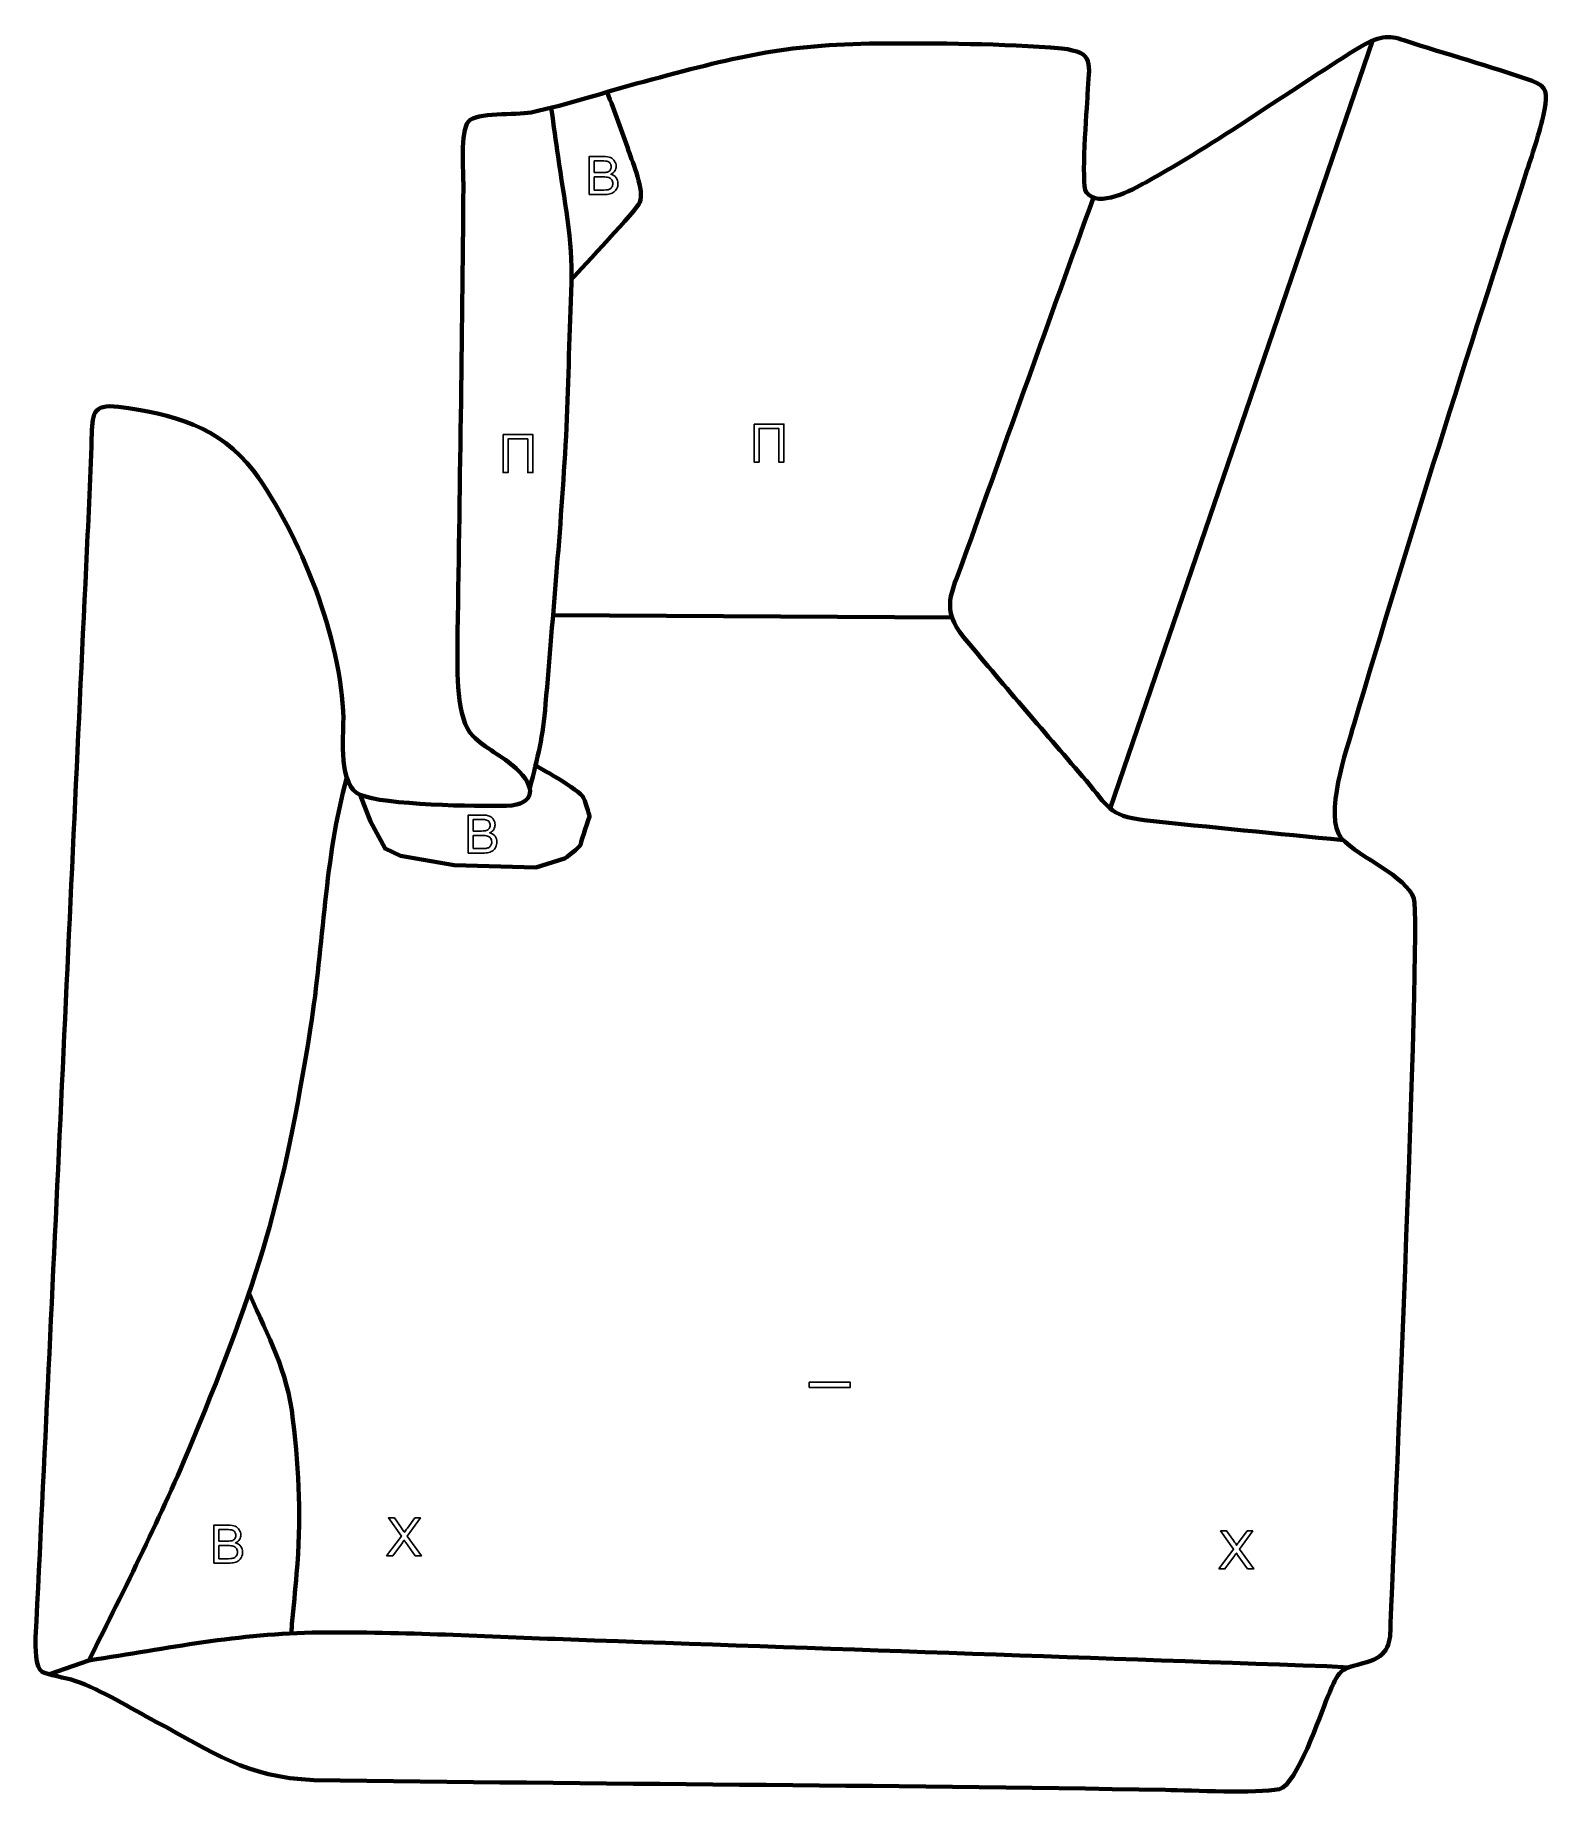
# Model space of a CAD drawing. Header units: millimetres. Extents: x 946 to 1670, y 3 to 845.
import ezdxf

# ---------------------------------------------------------------- set-up
doc = ezdxf.new("R2010")
doc.units = ezdxf.units.MM
doc.header["$MEASUREMENT"] = 0
doc.layers.add('layer 2', color=7, linetype='Continuous')
doc.layers.add('layer 3', color=7, linetype='Continuous')

msp = doc.modelspace()

# ---------------------------------------------------------------- linework, layer by layer
at = {"layer": 'layer 2', "color": 142, "lineweight": 158}
for points in [[(1460.9223, 474.8235), (1460.9223, 474.8235), (1586.7156, 842.4926), (1586.7156, 842.4926)], [(1385.0032, 566.1947), (1385.0032, 566.1947), (1193.9552, 567.2461), (1193.9552, 567.2461)]]:
    msp.add_open_spline(points, degree=3, dxfattribs=at)
for points, knots in [([(1203.552, 728.4583), (1208.0953, 733.4291), (1234.418, 761.4026), (1235.8357, 764.8345), (1235.8357, 764.8345), (1238.1261, 770.379), (1232.3986, 783.8455), (1230.4596, 789.3962), (1230.4596, 789.3962), (1227.1676, 798.8205), (1223.7281, 808.2382), (1220.2041, 817.58)], [0, 0, 0, 0, 0.25, 0.25, 0.25, 0.25, 0.5, 0.5, 0.5, 0.5, 1, 1, 1, 1]), ([(1183.1375, 484.4087), (1187.0229, 499.8436), (1189.4142, 508.7066), (1190.7293, 524.878), (1190.7293, 524.878), (1194.1654, 567.128), (1198.4261, 612.7003), (1200.7193, 657.0279), (1200.7193, 657.0279), (1201.7128, 680.0656), (1202.1106, 703.1521), (1203.04, 726.251), (1203.04, 726.251), (1203.8509, 746.4046), (1199.4406, 766.7221), (1196.665, 786.7262), (1196.665, 786.7262), (1195.6356, 794.145), (1194.6014, 801.563), (1193.5649, 808.9808), (1193.5649, 808.9808), (1193.5649, 808.9808), (1193.3575, 810.4643), (1193.3575, 810.4643)], [0, 0, 0, 0, 0.14285714, 0.14285714, 0.14285714, 0.14285714, 0.28571429, 0.28571429, 0.28571429, 0.28571429, 0.42857143, 0.42857143, 0.42857143, 0.42857143, 0.57142857, 0.57142857, 0.57142857, 0.57142857, 0.71428571, 0.71428571, 0.71428571, 0.71428571, 1, 1, 1, 1]), ([(1572.5748, 459.6151), (1540.8071, 462.9369), (1508.8785, 465.7108), (1477.1775, 469.3133), (1477.1775, 469.3133), (1460.1995, 471.2426), (1459.875, 475.9639), (1449.5618, 488.0025), (1449.5618, 488.0025), (1430.3136, 510.471), (1410.8206, 532.7162), (1391.9061, 555.4697), (1391.9061, 555.4697), (1391.9061, 555.4697), (1390.9469, 556.6249), (1390.9469, 556.6249), (1390.9469, 556.6249), (1379.5318, 570.3841), (1385.0777, 577.9388), (1390.4498, 593.0029), (1390.4498, 593.0029), (1411.1667, 651.0953), (1432.0445, 709.075), (1452.9115, 767.1106)], [0, 0, 0, 0, 0.14285714, 0.14285714, 0.14285714, 0.14285714, 0.28571429, 0.28571429, 0.28571429, 0.28571429, 0.42857143, 0.42857143, 0.42857143, 0.42857143, 0.57142857, 0.57142857, 0.57142857, 0.57142857, 0.71428571, 0.71428571, 0.71428571, 0.71428571, 1, 1, 1, 1]), ([(1095.5703, 489.6243), (1084.8749, 450.9005), (1084.5088, 409.7928), (1078.2324, 370.0315), (1078.2324, 370.0315), (1064.9959, 287.265), (1053.5064, 249.2091), (1021.8562, 172.7469), (1021.8562, 172.7469), (1006.6449, 135.9996), (989.8835, 102.8066), (972.105, 67.2497), (972.105, 67.2497), (972.105, 67.2497), (953.2173, 60.713), (953.2173, 60.713)], [0, 0, 0, 0, 0.2, 0.2, 0.2, 0.2, 0.4, 0.4, 0.4, 0.4, 0.6, 0.6, 0.6, 0.6, 1, 1, 1, 1]), ([(1101.9744, 481.3398), (1101.9744, 481.3398), (1106.9652, 468.6209), (1106.9652, 468.6209), (1106.9652, 468.6209), (1106.9652, 468.6209), (1113.8444, 455.6563), (1113.8444, 455.6563), (1113.8444, 455.6563), (1113.8444, 455.6563), (1121.2527, 452.2167), (1121.2527, 452.2167), (1121.2527, 452.2167), (1121.2527, 452.2167), (1146.9173, 447.7188), (1146.9173, 447.7188), (1146.9173, 447.7188), (1146.9173, 447.7188), (1186.0757, 446.6605), (1186.0757, 446.6605), (1186.0757, 446.6605), (1186.0757, 446.6605), (1199.834, 450.8938), (1199.834, 450.8938), (1199.834, 450.8938), (1199.834, 450.8938), (1207.2425, 456.1855), (1207.507, 457.773), (1207.507, 457.773), (1207.7715, 459.3605), (1211.7403, 471.0021), (1211.7403, 471.0021), (1211.7403, 471.0021), (1211.7403, 471.0021), (1210.5497, 476.0293), (1208.896, 479.9319), (1208.896, 479.9319), (1207.2423, 483.8345), (1185.866, 495.3326), (1185.866, 495.3326)], [0, 0, 0, 0, 0.09090909, 0.09090909, 0.09090909, 0.09090909, 0.18181818, 0.18181818, 0.18181818, 0.18181818, 0.27272727, 0.27272727, 0.27272727, 0.27272727, 0.36363636, 0.36363636, 0.36363636, 0.36363636, 0.45454545, 0.45454545, 0.45454545, 0.45454545, 0.54545455, 0.54545455, 0.54545455, 0.54545455, 0.63636364, 0.63636364, 0.63636364, 0.63636364, 0.72727273, 0.72727273, 0.72727273, 0.72727273, 0.81818182, 0.81818182, 0.81818182, 0.81818182, 1, 1, 1, 1]), ([(1048.7846, 242.9712), (1058.3601, 220.8835), (1066.8597, 207.0953), (1069.7877, 182.3987), (1069.7877, 182.3987), (1072.85, 156.569), (1073.7871, 134.6662), (1071.5557, 108.7051), (1071.5557, 108.7051), (1070.8675, 100.6976), (1070.0438, 92.7005), (1069.3295, 84.6942), (1069.3295, 84.6942), (1069.3295, 84.6942), (1069.1968, 83.188), (1069.1968, 83.188), (1069.1968, 83.188), (1069.1968, 83.188), (1069.0688, 81.6913), (1069.0688, 81.6913), (1069.0688, 81.6913), (1069.0688, 81.6913), (1068.9409, 80.1941), (1068.9409, 80.1941)], [0, 0, 0, 0, 0.14285714, 0.14285714, 0.14285714, 0.14285714, 0.28571429, 0.28571429, 0.28571429, 0.28571429, 0.42857143, 0.42857143, 0.42857143, 0.42857143, 0.57142857, 0.57142857, 0.57142857, 0.57142857, 0.71428571, 0.71428571, 0.71428571, 0.71428571, 1, 1, 1, 1]), ([(972.105, 67.2497), (1010.5566, 72.9838), (1043.2018, 80.236), (1082.6813, 80.5975), (1082.6813, 80.5975), (1122.7235, 80.9641), (1162.8126, 78.6538), (1202.8224, 77.2256), (1202.8224, 77.2256), (1323.4289, 73.0034), (1444.0343, 68.7406), (1564.6392, 64.4713), (1564.6392, 64.4713), (1564.6392, 64.4713), (1575.0269, 63.8678), (1575.0269, 63.8678)], [0, 0, 0, 0, 0.2, 0.2, 0.2, 0.2, 0.4, 0.4, 0.4, 0.4, 0.6, 0.6, 0.6, 0.6, 1, 1, 1, 1])]:
    msp.add_open_spline(points, degree=3, knots=knots, dxfattribs=at)
at = {"layer": 'layer 2', "color": 142}
for points, knots in [([(1211.6192, 768.5618), (1211.6192, 768.5618), (1211.6192, 786.7482), (1211.6192, 786.7482), (1211.6192, 786.7482), (1211.6192, 786.7482), (1218.4433, 786.7482), (1218.4433, 786.7482), (1218.4433, 786.7482), (1219.8319, 786.7482), (1220.9452, 786.5662), (1221.7877, 786.1979), (1221.7877, 786.1979), (1222.6259, 785.8296), (1223.282, 785.2623), (1223.7562, 784.4961), (1223.7562, 784.4961), (1224.2345, 783.7341), (1224.4716, 782.934), (1224.4716, 782.0958), (1224.4716, 782.0958), (1224.4716, 781.3211), (1224.2599, 780.5887), (1223.8408, 779.9029), (1223.8408, 779.9029), (1223.4217, 779.2171), (1222.7867, 778.6625), (1221.9358, 778.2392), (1221.9358, 778.2392), (1223.0365, 777.9175), (1223.8832, 777.3671), (1224.4716, 776.5882), (1224.4716, 776.5882), (1225.0643, 775.8135), (1225.3606, 774.8949), (1225.3606, 773.8365), (1225.3606, 773.8365), (1225.3606, 772.9814), (1225.1786, 772.1898), (1224.8187, 771.4574), (1224.8187, 771.4574), (1224.4589, 770.725), (1224.0144, 770.162), (1223.4852, 769.7641), (1223.4852, 769.7641), (1222.9561, 769.3704), (1222.2914, 769.0698), (1221.4956, 768.8666), (1221.4956, 768.8666), (1220.6955, 768.6634), (1219.7176, 768.5618), (1218.5576, 768.5618), (1218.5576, 768.5618), (1218.5576, 768.5618), (1211.6192, 768.5618), (1211.6192, 768.5618)], [0, 0, 0, 0, 0.06666667, 0.06666667, 0.06666667, 0.06666667, 0.13333333, 0.13333333, 0.13333333, 0.13333333, 0.2, 0.2, 0.2, 0.2, 0.26666667, 0.26666667, 0.26666667, 0.26666667, 0.33333333, 0.33333333, 0.33333333, 0.33333333, 0.4, 0.4, 0.4, 0.4, 0.46666667, 0.46666667, 0.46666667, 0.46666667, 0.53333333, 0.53333333, 0.53333333, 0.53333333, 0.6, 0.6, 0.6, 0.6, 0.66666667, 0.66666667, 0.66666667, 0.66666667, 0.73333333, 0.73333333, 0.73333333, 0.73333333, 0.8, 0.8, 0.8, 0.8, 0.86666667, 0.86666667, 0.86666667, 0.86666667, 1, 1, 1, 1]), ([(1214.0322, 779.1028), (1214.0322, 779.1028), (1217.965, 779.1028), (1217.965, 779.1028), (1217.965, 779.1028), (1219.0318, 779.1028), (1219.798, 779.1748), (1220.2594, 779.3145), (1220.2594, 779.3145), (1220.8733, 779.4965), (1221.3347, 779.8013), (1221.6437, 780.2246), (1221.6437, 780.2246), (1221.9528, 780.648), (1222.1094, 781.1771), (1222.1094, 781.8164), (1222.1094, 781.8164), (1222.1094, 782.4217), (1221.9655, 782.9551), (1221.6734, 783.4123), (1221.6734, 783.4123), (1221.3855, 783.8738), (1220.9706, 784.1913), (1220.433, 784.3606), (1220.433, 784.3606), (1219.8954, 784.5299), (1218.9725, 784.6146), (1217.6686, 784.6146), (1217.6686, 784.6146), (1217.6686, 784.6146), (1214.0322, 784.6146), (1214.0322, 784.6146), (1214.0322, 784.6146), (1214.0322, 784.6146), (1214.0322, 779.1028), (1214.0322, 779.1028)], [0, 0, 0, 0, 0.1, 0.1, 0.1, 0.1, 0.2, 0.2, 0.2, 0.2, 0.3, 0.3, 0.3, 0.3, 0.4, 0.4, 0.4, 0.4, 0.5, 0.5, 0.5, 0.5, 0.6, 0.6, 0.6, 0.6, 0.7, 0.7, 0.7, 0.7, 0.8, 0.8, 0.8, 0.8, 1, 1, 1, 1]), ([(1214.0322, 770.6954), (1214.0322, 770.6954), (1218.5619, 770.6954), (1218.5619, 770.6954), (1218.5619, 770.6954), (1219.3408, 770.6954), (1219.8869, 770.725), (1220.2044, 770.7843), (1220.2044, 770.7843), (1220.7547, 770.8817), (1221.2204, 771.0468), (1221.5929, 771.2796), (1221.5929, 771.2796), (1221.9655, 771.5124), (1222.2703, 771.8511), (1222.5116, 772.2956), (1222.5116, 772.2956), (1222.7529, 772.7401), (1222.8714, 773.2523), (1222.8714, 773.8323), (1222.8714, 773.8323), (1222.8714, 774.5139), (1222.6978, 775.1023), (1222.3465, 775.6061), (1222.3465, 775.6061), (1221.9993, 776.1098), (1221.5167, 776.4612), (1220.8987, 776.6644), (1220.8987, 776.6644), (1220.2848, 776.8676), (1219.3958, 776.9692), (1218.2401, 776.9692), (1218.2401, 776.9692), (1218.2401, 776.9692), (1214.0322, 776.9692), (1214.0322, 776.9692), (1214.0322, 776.9692), (1214.0322, 776.9692), (1214.0322, 770.6954), (1214.0322, 770.6954)], [0, 0, 0, 0, 0.09090909, 0.09090909, 0.09090909, 0.09090909, 0.18181818, 0.18181818, 0.18181818, 0.18181818, 0.27272727, 0.27272727, 0.27272727, 0.27272727, 0.36363636, 0.36363636, 0.36363636, 0.36363636, 0.45454545, 0.45454545, 0.45454545, 0.45454545, 0.54545455, 0.54545455, 0.54545455, 0.54545455, 0.63636364, 0.63636364, 0.63636364, 0.63636364, 0.72727273, 0.72727273, 0.72727273, 0.72727273, 0.81818182, 0.81818182, 0.81818182, 0.81818182, 1, 1, 1, 1]), ([(1290.4594, 658.7548), (1290.4594, 658.7548), (1304.7342, 658.7548), (1304.7342, 658.7548), (1304.7342, 658.7548), (1304.7342, 658.7548), (1304.7342, 640.5684), (1304.7342, 640.5684), (1304.7342, 640.5684), (1304.7342, 640.5684), (1302.3212, 640.5684), (1302.3212, 640.5684), (1302.3212, 640.5684), (1302.3212, 640.5684), (1302.3212, 656.6212), (1302.3212, 656.6212), (1302.3212, 656.6212), (1302.3212, 656.6212), (1292.8724, 656.6212), (1292.8724, 656.6212), (1292.8724, 656.6212), (1292.8724, 656.6212), (1292.8724, 640.5684), (1292.8724, 640.5684), (1292.8724, 640.5684), (1292.8724, 640.5684), (1290.4594, 640.5684), (1290.4594, 640.5684), (1290.4594, 640.5684), (1290.4594, 640.5684), (1290.4594, 658.7548), (1290.4594, 658.7548)], [0, 0, 0, 0, 0.11111111, 0.11111111, 0.11111111, 0.11111111, 0.22222222, 0.22222222, 0.22222222, 0.22222222, 0.33333333, 0.33333333, 0.33333333, 0.33333333, 0.44444444, 0.44444444, 0.44444444, 0.44444444, 0.55555556, 0.55555556, 0.55555556, 0.55555556, 0.66666667, 0.66666667, 0.66666667, 0.66666667, 0.77777778, 0.77777778, 0.77777778, 0.77777778, 1, 1, 1, 1]), ([(1170.3384, 653.728), (1170.3384, 653.728), (1184.6132, 653.728), (1184.6132, 653.728), (1184.6132, 653.728), (1184.6132, 653.728), (1184.6132, 635.5416), (1184.6132, 635.5416), (1184.6132, 635.5416), (1184.6132, 635.5416), (1182.2002, 635.5416), (1182.2002, 635.5416), (1182.2002, 635.5416), (1182.2002, 635.5416), (1182.2002, 651.5944), (1182.2002, 651.5944), (1182.2002, 651.5944), (1182.2002, 651.5944), (1172.7514, 651.5944), (1172.7514, 651.5944), (1172.7514, 651.5944), (1172.7514, 651.5944), (1172.7514, 635.5416), (1172.7514, 635.5416), (1172.7514, 635.5416), (1172.7514, 635.5416), (1170.3384, 635.5416), (1170.3384, 635.5416), (1170.3384, 635.5416), (1170.3384, 635.5416), (1170.3384, 653.728), (1170.3384, 653.728)], [0, 0, 0, 0, 0.11111111, 0.11111111, 0.11111111, 0.11111111, 0.22222222, 0.22222222, 0.22222222, 0.22222222, 0.33333333, 0.33333333, 0.33333333, 0.33333333, 0.44444444, 0.44444444, 0.44444444, 0.44444444, 0.55555556, 0.55555556, 0.55555556, 0.55555556, 0.66666667, 0.66666667, 0.66666667, 0.66666667, 0.77777778, 0.77777778, 0.77777778, 0.77777778, 1, 1, 1, 1]), ([(1153.6718, 453.5084), (1153.6718, 453.5084), (1153.6718, 471.6948), (1153.6718, 471.6948), (1153.6718, 471.6948), (1153.6718, 471.6948), (1160.4959, 471.6948), (1160.4959, 471.6948), (1160.4959, 471.6948), (1161.8845, 471.6948), (1162.9978, 471.5128), (1163.8403, 471.1445), (1163.8403, 471.1445), (1164.6785, 470.7762), (1165.3346, 470.2089), (1165.8088, 469.4427), (1165.8088, 469.4427), (1166.2871, 468.6807), (1166.5242, 467.8806), (1166.5242, 467.0424), (1166.5242, 467.0424), (1166.5242, 466.2677), (1166.3125, 465.5353), (1165.8934, 464.8495), (1165.8934, 464.8495), (1165.4743, 464.1637), (1164.8393, 463.6091), (1163.9884, 463.1858), (1163.9884, 463.1858), (1165.0891, 462.8641), (1165.9358, 462.3137), (1166.5242, 461.5348), (1166.5242, 461.5348), (1167.1169, 460.7601), (1167.4132, 459.8415), (1167.4132, 458.7831), (1167.4132, 458.7831), (1167.4132, 457.928), (1167.2312, 457.1364), (1166.8713, 456.404), (1166.8713, 456.404), (1166.5115, 455.6716), (1166.067, 455.1086), (1165.5378, 454.7107), (1165.5378, 454.7107), (1165.0087, 454.317), (1164.344, 454.0164), (1163.5482, 453.8132), (1163.5482, 453.8132), (1162.7481, 453.61), (1161.7702, 453.5084), (1160.6102, 453.5084), (1160.6102, 453.5084), (1160.6102, 453.5084), (1153.6718, 453.5084), (1153.6718, 453.5084)], [0, 0, 0, 0, 0.06666667, 0.06666667, 0.06666667, 0.06666667, 0.13333333, 0.13333333, 0.13333333, 0.13333333, 0.2, 0.2, 0.2, 0.2, 0.26666667, 0.26666667, 0.26666667, 0.26666667, 0.33333333, 0.33333333, 0.33333333, 0.33333333, 0.4, 0.4, 0.4, 0.4, 0.46666667, 0.46666667, 0.46666667, 0.46666667, 0.53333333, 0.53333333, 0.53333333, 0.53333333, 0.6, 0.6, 0.6, 0.6, 0.66666667, 0.66666667, 0.66666667, 0.66666667, 0.73333333, 0.73333333, 0.73333333, 0.73333333, 0.8, 0.8, 0.8, 0.8, 0.86666667, 0.86666667, 0.86666667, 0.86666667, 1, 1, 1, 1]), ([(1156.0848, 464.0494), (1156.0848, 464.0494), (1160.0176, 464.0494), (1160.0176, 464.0494), (1160.0176, 464.0494), (1161.0844, 464.0494), (1161.8506, 464.1214), (1162.312, 464.2611), (1162.312, 464.2611), (1162.9259, 464.4431), (1163.3873, 464.7479), (1163.6963, 465.1712), (1163.6963, 465.1712), (1164.0054, 465.5946), (1164.162, 466.1237), (1164.162, 466.763), (1164.162, 466.763), (1164.162, 467.3683), (1164.0181, 467.9017), (1163.726, 468.3589), (1163.726, 468.3589), (1163.4381, 468.8204), (1163.0232, 469.1379), (1162.4856, 469.3072), (1162.4856, 469.3072), (1161.948, 469.4765), (1161.0251, 469.5612), (1159.7212, 469.5612), (1159.7212, 469.5612), (1159.7212, 469.5612), (1156.0848, 469.5612), (1156.0848, 469.5612), (1156.0848, 469.5612), (1156.0848, 469.5612), (1156.0848, 464.0494), (1156.0848, 464.0494)], [0, 0, 0, 0, 0.1, 0.1, 0.1, 0.1, 0.2, 0.2, 0.2, 0.2, 0.3, 0.3, 0.3, 0.3, 0.4, 0.4, 0.4, 0.4, 0.5, 0.5, 0.5, 0.5, 0.6, 0.6, 0.6, 0.6, 0.7, 0.7, 0.7, 0.7, 0.8, 0.8, 0.8, 0.8, 1, 1, 1, 1]), ([(1156.0848, 455.642), (1156.0848, 455.642), (1160.6145, 455.642), (1160.6145, 455.642), (1160.6145, 455.642), (1161.3934, 455.642), (1161.9395, 455.6716), (1162.257, 455.7309), (1162.257, 455.7309), (1162.8073, 455.8283), (1163.273, 455.9934), (1163.6455, 456.2262), (1163.6455, 456.2262), (1164.0181, 456.459), (1164.3229, 456.7977), (1164.5642, 457.2422), (1164.5642, 457.2422), (1164.8055, 457.6867), (1164.924, 458.1989), (1164.924, 458.7789), (1164.924, 458.7789), (1164.924, 459.4605), (1164.7504, 460.0489), (1164.3991, 460.5527), (1164.3991, 460.5527), (1164.0519, 461.0564), (1163.5693, 461.4078), (1162.9513, 461.611), (1162.9513, 461.611), (1162.3374, 461.8142), (1161.4484, 461.9158), (1160.2927, 461.9158), (1160.2927, 461.9158), (1160.2927, 461.9158), (1156.0848, 461.9158), (1156.0848, 461.9158), (1156.0848, 461.9158), (1156.0848, 461.9158), (1156.0848, 455.642), (1156.0848, 455.642)], [0, 0, 0, 0, 0.09090909, 0.09090909, 0.09090909, 0.09090909, 0.18181818, 0.18181818, 0.18181818, 0.18181818, 0.27272727, 0.27272727, 0.27272727, 0.27272727, 0.36363636, 0.36363636, 0.36363636, 0.36363636, 0.45454545, 0.45454545, 0.45454545, 0.45454545, 0.54545455, 0.54545455, 0.54545455, 0.54545455, 0.63636364, 0.63636364, 0.63636364, 0.63636364, 0.72727273, 0.72727273, 0.72727273, 0.72727273, 0.81818182, 0.81818182, 0.81818182, 0.81818182, 1, 1, 1, 1]), ([(1316.9128, 197.8241), (1316.9128, 197.8241), (1316.9128, 200.3289), (1316.9128, 200.3289), (1316.9128, 200.3289), (1316.9128, 200.3289), (1336.492, 200.3289), (1336.492, 200.3289), (1336.492, 200.3289), (1336.492, 200.3289), (1336.492, 197.8241), (1336.492, 197.8241), (1336.492, 197.8241), (1336.492, 197.8241), (1316.9128, 197.8241), (1316.9128, 197.8241)], [0, 0, 0, 0, 0.2, 0.2, 0.2, 0.2, 0.4, 0.4, 0.4, 0.4, 0.6, 0.6, 0.6, 0.6, 1, 1, 1, 1]), ([(1114.6404, 117.2227), (1114.6404, 117.2227), (1121.6677, 126.6588), (1121.6677, 126.6588), (1121.6677, 126.6588), (1121.6677, 126.6588), (1115.4786, 135.4091), (1115.4786, 135.4091), (1115.4786, 135.4091), (1115.4786, 135.4091), (1118.3445, 135.4091), (1118.3445, 135.4091), (1118.3445, 135.4091), (1118.3445, 135.4091), (1121.6592, 130.7567), (1121.6592, 130.7567), (1121.6592, 130.7567), (1122.3493, 129.7915), (1122.8276, 129.0549), (1123.1028, 128.5426), (1123.1028, 128.5426), (1123.5134, 129.1776), (1123.996, 129.855), (1124.5506, 130.5704), (1124.5506, 130.5704), (1124.5506, 130.5704), (1128.1828, 135.4091), (1128.1828, 135.4091), (1128.1828, 135.4091), (1128.1828, 135.4091), (1130.8202, 135.4091), (1130.8202, 135.4091), (1130.8202, 135.4091), (1130.8202, 135.4091), (1124.504, 126.7646), (1124.504, 126.7646), (1124.504, 126.7646), (1124.504, 126.7646), (1131.3028, 117.2227), (1131.3028, 117.2227), (1131.3028, 117.2227), (1131.3028, 117.2227), (1128.3479, 117.2227), (1128.3479, 117.2227), (1128.3479, 117.2227), (1128.3479, 117.2227), (1123.759, 123.7082), (1123.759, 123.7082), (1123.759, 123.7082), (1123.4965, 124.0765), (1123.2467, 124.4448), (1123.0139, 124.8088), (1123.0139, 124.8088), (1122.6075, 124.1992), (1122.3196, 123.7717), (1122.1418, 123.5304), (1122.1418, 123.5304), (1122.1418, 123.5304), (1117.5317, 117.2227), (1117.5317, 117.2227), (1117.5317, 117.2227), (1117.5317, 117.2227), (1114.6404, 117.2227), (1114.6404, 117.2227)], [0, 0, 0, 0, 0.05882353, 0.05882353, 0.05882353, 0.05882353, 0.11764706, 0.11764706, 0.11764706, 0.11764706, 0.17647059, 0.17647059, 0.17647059, 0.17647059, 0.23529412, 0.23529412, 0.23529412, 0.23529412, 0.29411765, 0.29411765, 0.29411765, 0.29411765, 0.35294118, 0.35294118, 0.35294118, 0.35294118, 0.41176471, 0.41176471, 0.41176471, 0.41176471, 0.47058824, 0.47058824, 0.47058824, 0.47058824, 0.52941176, 0.52941176, 0.52941176, 0.52941176, 0.58823529, 0.58823529, 0.58823529, 0.58823529, 0.64705882, 0.64705882, 0.64705882, 0.64705882, 0.70588235, 0.70588235, 0.70588235, 0.70588235, 0.76470588, 0.76470588, 0.76470588, 0.76470588, 0.82352941, 0.82352941, 0.82352941, 0.82352941, 0.88235294, 0.88235294, 0.88235294, 0.88235294, 1, 1, 1, 1]), ([(1031.9634, 113.7831), (1031.9634, 113.7831), (1031.9634, 131.9695), (1031.9634, 131.9695), (1031.9634, 131.9695), (1031.9634, 131.9695), (1038.7875, 131.9695), (1038.7875, 131.9695), (1038.7875, 131.9695), (1040.1761, 131.9695), (1041.2894, 131.7875), (1042.1319, 131.4192), (1042.1319, 131.4192), (1042.9701, 131.0509), (1043.6262, 130.4836), (1044.1004, 129.7174), (1044.1004, 129.7174), (1044.5787, 128.9554), (1044.8158, 128.1553), (1044.8158, 127.3171), (1044.8158, 127.3171), (1044.8158, 126.5424), (1044.6041, 125.81), (1044.185, 125.1242), (1044.185, 125.1242), (1043.7659, 124.4384), (1043.1309, 123.8838), (1042.28, 123.4605), (1042.28, 123.4605), (1043.3807, 123.1388), (1044.2274, 122.5884), (1044.8158, 121.8095), (1044.8158, 121.8095), (1045.4085, 121.0348), (1045.7048, 120.1162), (1045.7048, 119.0578), (1045.7048, 119.0578), (1045.7048, 118.2027), (1045.5228, 117.4111), (1045.1629, 116.6787), (1045.1629, 116.6787), (1044.8031, 115.9463), (1044.3586, 115.3833), (1043.8294, 114.9854), (1043.8294, 114.9854), (1043.3003, 114.5917), (1042.6356, 114.2911), (1041.8398, 114.0879), (1041.8398, 114.0879), (1041.0397, 113.8847), (1040.0618, 113.7831), (1038.9018, 113.7831), (1038.9018, 113.7831), (1038.9018, 113.7831), (1031.9634, 113.7831), (1031.9634, 113.7831)], [0, 0, 0, 0, 0.06666667, 0.06666667, 0.06666667, 0.06666667, 0.13333333, 0.13333333, 0.13333333, 0.13333333, 0.2, 0.2, 0.2, 0.2, 0.26666667, 0.26666667, 0.26666667, 0.26666667, 0.33333333, 0.33333333, 0.33333333, 0.33333333, 0.4, 0.4, 0.4, 0.4, 0.46666667, 0.46666667, 0.46666667, 0.46666667, 0.53333333, 0.53333333, 0.53333333, 0.53333333, 0.6, 0.6, 0.6, 0.6, 0.66666667, 0.66666667, 0.66666667, 0.66666667, 0.73333333, 0.73333333, 0.73333333, 0.73333333, 0.8, 0.8, 0.8, 0.8, 0.86666667, 0.86666667, 0.86666667, 0.86666667, 1, 1, 1, 1]), ([(1034.3764, 124.3241), (1034.3764, 124.3241), (1038.3092, 124.3241), (1038.3092, 124.3241), (1038.3092, 124.3241), (1039.376, 124.3241), (1040.1422, 124.3961), (1040.6036, 124.5358), (1040.6036, 124.5358), (1041.2175, 124.7178), (1041.6789, 125.0226), (1041.9879, 125.4459), (1041.9879, 125.4459), (1042.297, 125.8693), (1042.4536, 126.3984), (1042.4536, 127.0377), (1042.4536, 127.0377), (1042.4536, 127.643), (1042.3097, 128.1764), (1042.0176, 128.6336), (1042.0176, 128.6336), (1041.7297, 129.0951), (1041.3148, 129.4126), (1040.7772, 129.5819), (1040.7772, 129.5819), (1040.2396, 129.7512), (1039.3167, 129.8359), (1038.0128, 129.8359), (1038.0128, 129.8359), (1038.0128, 129.8359), (1034.3764, 129.8359), (1034.3764, 129.8359), (1034.3764, 129.8359), (1034.3764, 129.8359), (1034.3764, 124.3241), (1034.3764, 124.3241)], [0, 0, 0, 0, 0.1, 0.1, 0.1, 0.1, 0.2, 0.2, 0.2, 0.2, 0.3, 0.3, 0.3, 0.3, 0.4, 0.4, 0.4, 0.4, 0.5, 0.5, 0.5, 0.5, 0.6, 0.6, 0.6, 0.6, 0.7, 0.7, 0.7, 0.7, 0.8, 0.8, 0.8, 0.8, 1, 1, 1, 1]), ([(1512.9709, 111.0053), (1512.9709, 111.0053), (1519.9982, 120.4414), (1519.9982, 120.4414), (1519.9982, 120.4414), (1519.9982, 120.4414), (1513.8091, 129.1917), (1513.8091, 129.1917), (1513.8091, 129.1917), (1513.8091, 129.1917), (1516.675, 129.1917), (1516.675, 129.1917), (1516.675, 129.1917), (1516.675, 129.1917), (1519.9897, 124.5393), (1519.9897, 124.5393), (1519.9897, 124.5393), (1520.6798, 123.5741), (1521.1581, 122.8375), (1521.4333, 122.3252), (1521.4333, 122.3252), (1521.8439, 122.9602), (1522.3265, 123.6376), (1522.8811, 124.353), (1522.8811, 124.353), (1522.8811, 124.353), (1526.5133, 129.1917), (1526.5133, 129.1917), (1526.5133, 129.1917), (1526.5133, 129.1917), (1529.1507, 129.1917), (1529.1507, 129.1917), (1529.1507, 129.1917), (1529.1507, 129.1917), (1522.8345, 120.5472), (1522.8345, 120.5472), (1522.8345, 120.5472), (1522.8345, 120.5472), (1529.6333, 111.0053), (1529.6333, 111.0053), (1529.6333, 111.0053), (1529.6333, 111.0053), (1526.6784, 111.0053), (1526.6784, 111.0053), (1526.6784, 111.0053), (1526.6784, 111.0053), (1522.0895, 117.4908), (1522.0895, 117.4908), (1522.0895, 117.4908), (1521.827, 117.8591), (1521.5772, 118.2274), (1521.3444, 118.5914), (1521.3444, 118.5914), (1520.938, 117.9818), (1520.6501, 117.5543), (1520.4723, 117.313), (1520.4723, 117.313), (1520.4723, 117.313), (1515.8622, 111.0053), (1515.8622, 111.0053), (1515.8622, 111.0053), (1515.8622, 111.0053), (1512.9709, 111.0053), (1512.9709, 111.0053)], [0, 0, 0, 0, 0.05882353, 0.05882353, 0.05882353, 0.05882353, 0.11764706, 0.11764706, 0.11764706, 0.11764706, 0.17647059, 0.17647059, 0.17647059, 0.17647059, 0.23529412, 0.23529412, 0.23529412, 0.23529412, 0.29411765, 0.29411765, 0.29411765, 0.29411765, 0.35294118, 0.35294118, 0.35294118, 0.35294118, 0.41176471, 0.41176471, 0.41176471, 0.41176471, 0.47058824, 0.47058824, 0.47058824, 0.47058824, 0.52941176, 0.52941176, 0.52941176, 0.52941176, 0.58823529, 0.58823529, 0.58823529, 0.58823529, 0.64705882, 0.64705882, 0.64705882, 0.64705882, 0.70588235, 0.70588235, 0.70588235, 0.70588235, 0.76470588, 0.76470588, 0.76470588, 0.76470588, 0.82352941, 0.82352941, 0.82352941, 0.82352941, 0.88235294, 0.88235294, 0.88235294, 0.88235294, 1, 1, 1, 1]), ([(1034.3764, 115.9167), (1034.3764, 115.9167), (1038.9061, 115.9167), (1038.9061, 115.9167), (1038.9061, 115.9167), (1039.685, 115.9167), (1040.2311, 115.9463), (1040.5486, 116.0056), (1040.5486, 116.0056), (1041.0989, 116.103), (1041.5646, 116.2681), (1041.9371, 116.5009), (1041.9371, 116.5009), (1042.3097, 116.7337), (1042.6145, 117.0724), (1042.8558, 117.5169), (1042.8558, 117.5169), (1043.0971, 117.9614), (1043.2156, 118.4736), (1043.2156, 119.0536), (1043.2156, 119.0536), (1043.2156, 119.7352), (1043.042, 120.3236), (1042.6907, 120.8274), (1042.6907, 120.8274), (1042.3435, 121.3311), (1041.8609, 121.6825), (1041.2429, 121.8857), (1041.2429, 121.8857), (1040.629, 122.0889), (1039.74, 122.1905), (1038.5843, 122.1905), (1038.5843, 122.1905), (1038.5843, 122.1905), (1034.3764, 122.1905), (1034.3764, 122.1905), (1034.3764, 122.1905), (1034.3764, 122.1905), (1034.3764, 115.9167), (1034.3764, 115.9167)], [0, 0, 0, 0, 0.09090909, 0.09090909, 0.09090909, 0.09090909, 0.18181818, 0.18181818, 0.18181818, 0.18181818, 0.27272727, 0.27272727, 0.27272727, 0.27272727, 0.36363636, 0.36363636, 0.36363636, 0.36363636, 0.45454545, 0.45454545, 0.45454545, 0.45454545, 0.54545455, 0.54545455, 0.54545455, 0.54545455, 0.63636364, 0.63636364, 0.63636364, 0.63636364, 0.72727273, 0.72727273, 0.72727273, 0.72727273, 0.81818182, 0.81818182, 0.81818182, 0.81818182, 1, 1, 1, 1])]:
    msp.add_open_spline(points, degree=3, knots=knots, dxfattribs=at)
at = {"layer": 'layer 3', "color": 242, "lineweight": 158}
msp.add_open_spline([(1004.2155, 37.9238), (1031.4851, 23.4214), (1047.4451, 11.23), (1079.7135, 10.0109), (1079.7135, 10.0109), (1215.5862, 8.0153), (1351.4639, 7.6583), (1487.3719, 5.3123), (1487.3719, 5.3123), (1500.5246, 5.0686), (1530.4955, 3.4207), (1541.9658, 5.7011), (1541.9658, 5.7011), (1550.4565, 8.1479), (1561.4104, 40.8985), (1564.9185, 49.6332), (1564.9185, 49.6332), (1571.0906, 63.6418), (1569.8442, 62.5965), (1583.8438, 66.4357), (1583.8438, 66.4357), (1594.2701, 69.2949), (1595.2855, 76.3782), (1595.0874, 84.6472), (1595.0874, 84.6472), (1595.0874, 84.6472), (1609.9519, 420.8523), (1606.2819, 431.7026), (1606.2819, 431.7026), (1602.6119, 442.5529), (1580.8688, 450.8063), (1571.5052, 460.6872), (1571.5052, 460.6872), (1562.9915, 470.9183), (1574.1488, 503.3481), (1577.6923, 515.3269), (1577.6923, 515.3269), (1603.8181, 604.002), (1631.9071, 692.029), (1660.3927, 779.9678), (1660.3927, 779.9678), (1663.1815, 788.5773), (1667.3278, 800.7227), (1668.7644, 809.1134), (1668.7644, 809.1134), (1670.1074, 816.9576), (1670.4046, 820.2043), (1662.8684, 822.8726), (1662.8684, 822.8726), (1642.7545, 829.9942), (1621.7767, 835.7404), (1601.4743, 842.3725), (1601.4743, 842.3725), (1594.2444, 844.7591), (1589.5995, 844.7892), (1578.8428, 838.0894), (1578.8428, 838.0894), (1545.3509, 817.2285), (1512.4154, 793.3947), (1477.9299, 774.3435), (1477.9299, 774.3435), (1471.4319, 770.7894), (1455.5229, 761.8183), (1449.413, 769.6204), (1449.413, 769.6204), (1446.9143, 773.6338), (1449.7249, 809.1842), (1450.0962, 816.4774), (1450.0962, 816.4774), (1450.8183, 831.4456), (1453.9884, 836.479), (1437.7383, 838.4179), (1437.7383, 838.4179), (1409.091, 840.7507), (1378.6912, 840.9917), (1349.9176, 840.8009), (1349.9176, 840.8009), (1304.6214, 840.451), (1280.5722, 834.0975), (1237.6119, 822.4893), (1237.6119, 822.4893), (1219.8969, 817.8111), (1201.4356, 811.5321), (1183.7398, 807.8738), (1183.7398, 807.8738), (1176.4327, 806.4605), (1157.4711, 808.0509), (1153.7487, 803.4609), (1153.7487, 803.4609), (1149.7787, 798.5657), (1151.3924, 779.5615), (1151.3459, 772.48), (1151.3459, 772.48), (1150.8568, 699.1574), (1149.55, 625.7716), (1148.525, 552.448), (1148.525, 552.448), (1148.3732, 541.5886), (1148.0307, 517.0666), (1155.8283, 509.5039), (1155.8283, 509.5039), (1161.7355, 503.7747), (1170.0636, 499.8452), (1176.6438, 493.9343), (1176.6438, 493.9343), (1186.0002, 485.5296), (1186.3158, 476.6886), (1172.0326, 476.1064), (1172.0326, 476.1064), (1158.0301, 475.7087), (1113.1531, 476.53), (1101.9744, 481.3398), (1101.9744, 481.3398), (1091.5491, 485.8254), (1093.869, 508.5482), (1093.9158, 517.9304), (1093.9158, 517.9304), (1092.9368, 556.1513), (1073.4447, 605.5071), (1050.9852, 636.2315), (1050.9852, 636.2315), (1034.6965, 657.6373), (1011.88, 663.688), (986.362, 666.93), (986.362, 666.93), (973.4588, 668.5694), (973.8032, 663.395), (973.424, 651.7555), (973.424, 651.7555), (972.7613, 631.4143), (971.7484, 610.7743), (970.7942, 590.4265), (970.7942, 590.4265), (962.7829, 419.6723), (955.0166, 248.9016), (946.6101, 78.1667), (946.6101, 78.1667), (946.4019, 73.9387), (946.5001, 63.7219), (949.732, 61.7685), (949.732, 61.7685), (951.8934, 60.4621), (961.4118, 58.9297), (965.3274, 57.5488), (965.3274, 57.5488), (978.4537, 52.9197), (991.8772, 44.5509), (1004.2155, 37.9238)], degree=3, knots=[0, 0, 0, 0, 0.02631579, 0.02631579, 0.02631579, 0.02631579, 0.05263158, 0.05263158, 0.05263158, 0.05263158, 0.07894737, 0.07894737, 0.07894737, 0.07894737, 0.10526316, 0.10526316, 0.10526316, 0.10526316, 0.13157895, 0.13157895, 0.13157895, 0.13157895, 0.15789474, 0.15789474, 0.15789474, 0.15789474, 0.18421053, 0.18421053, 0.18421053, 0.18421053, 0.21052632, 0.21052632, 0.21052632, 0.21052632, 0.23684211, 0.23684211, 0.23684211, 0.23684211, 0.26315789, 0.26315789, 0.26315789, 0.26315789, 0.28947368, 0.28947368, 0.28947368, 0.28947368, 0.31578947, 0.31578947, 0.31578947, 0.31578947, 0.34210526, 0.34210526, 0.34210526, 0.34210526, 0.36842105, 0.36842105, 0.36842105, 0.36842105, 0.39473684, 0.39473684, 0.39473684, 0.39473684, 0.42105263, 0.42105263, 0.42105263, 0.42105263, 0.44736842, 0.44736842, 0.44736842, 0.44736842, 0.47368421, 0.47368421, 0.47368421, 0.47368421, 0.5, 0.5, 0.5, 0.5, 0.52631579, 0.52631579, 0.52631579, 0.52631579, 0.55263158, 0.55263158, 0.55263158, 0.55263158, 0.57894737, 0.57894737, 0.57894737, 0.57894737, 0.60526316, 0.60526316, 0.60526316, 0.60526316, 0.63157895, 0.63157895, 0.63157895, 0.63157895, 0.65789474, 0.65789474, 0.65789474, 0.65789474, 0.68421053, 0.68421053, 0.68421053, 0.68421053, 0.71052632, 0.71052632, 0.71052632, 0.71052632, 0.73684211, 0.73684211, 0.73684211, 0.73684211, 0.76315789, 0.76315789, 0.76315789, 0.76315789, 0.78947368, 0.78947368, 0.78947368, 0.78947368, 0.81578947, 0.81578947, 0.81578947, 0.81578947, 0.84210526, 0.84210526, 0.84210526, 0.84210526, 0.86842105, 0.86842105, 0.86842105, 0.86842105, 0.89473684, 0.89473684, 0.89473684, 0.89473684, 0.92105263, 0.92105263, 0.92105263, 0.92105263, 0.94736842, 0.94736842, 0.94736842, 0.94736842, 1, 1, 1, 1], dxfattribs=at)

doc.saveas('drawing.dxf')
